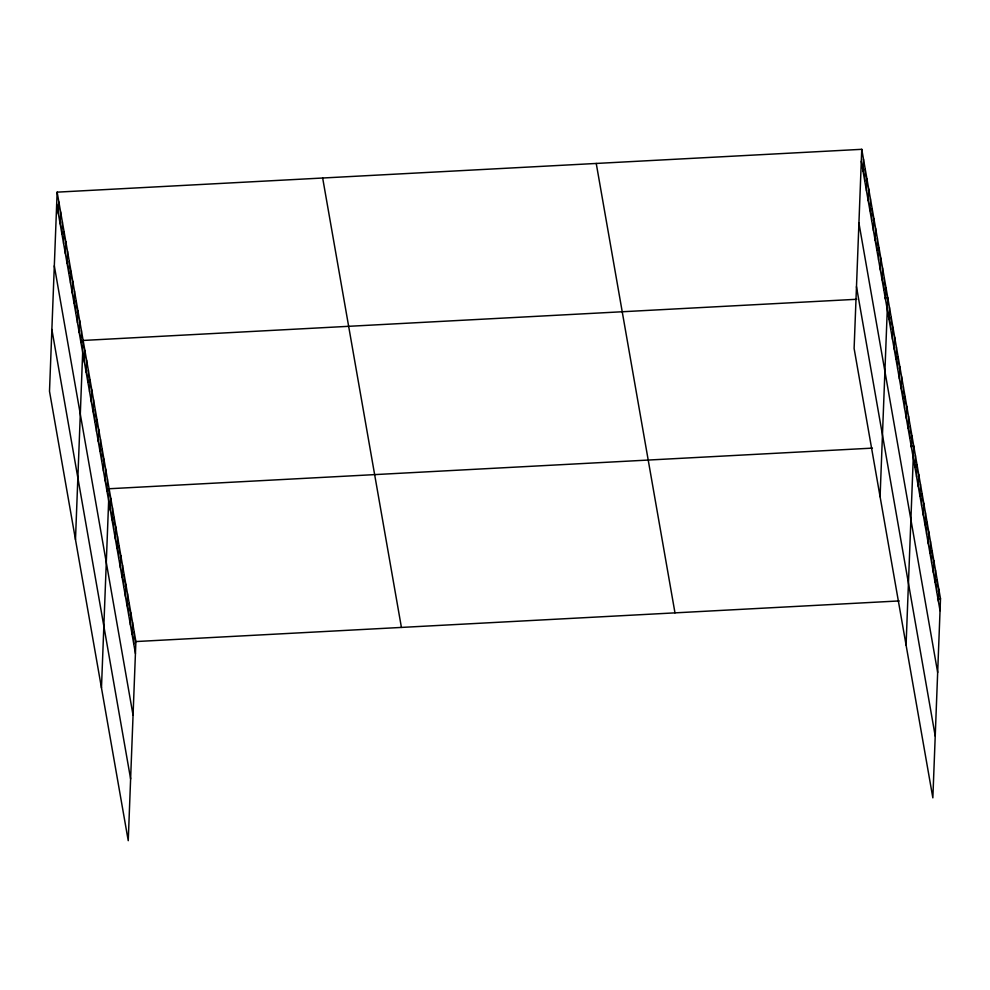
<?xml version="1.0" encoding="UTF-8"?>
<svg xmlns="http://www.w3.org/2000/svg" width="990" height="990" viewBox="0 0 990 990"><rect width="100%" height="100%" fill="white"/><g stroke="black" fill="none" stroke-linecap="round" stroke-linejoin="round"><path stroke-width="1.49" d="M57.148 192.147L49.5 391.273L128.242 840.683L135.89 641.557L57.148 192.147L861.758 149.317L940.5 598.727L932.852 797.853L854.11 348.443L861.758 149.317M58.422 213.988L58.88 202.034M60.155 223.876L60.613 211.922M61.887 233.764L62.345 221.81M63.62 243.651L64.078 231.697M65.352 253.539L65.81 241.585M67.085 263.427L67.543 251.472M68.817 273.302L69.275 261.36M70.55 283.19L71.008 271.248M72.282 293.077L72.74 281.135M74.015 302.965L74.473 291.023M75.747 312.852L76.205 300.898M77.48 322.74L77.938 310.786M79.212 332.628L79.67 320.673M80.945 342.515L81.403 330.561M75.487 539.575L83.135 340.449L856.758 299.277M84.41 362.291L84.868 350.336M86.142 372.178L86.6 360.224M87.875 382.066L88.333 370.111M89.607 391.953L90.065 379.999M91.34 401.841L91.798 389.887M93.072 411.729L93.53 399.774M94.805 421.616L95.263 409.662M96.537 431.504L96.995 419.55M98.27 441.392L98.728 429.437M100.002 451.267L100.46 439.325M101.735 461.154L102.193 449.213M103.467 471.042L103.925 459.1M105.2 480.93L105.658 468.988M106.932 490.817L107.39 478.863M101.475 687.877L109.123 488.751L872.425 448.124M110.335 510.258L110.793 498.304M112.006 519.812L112.464 507.858M113.677 529.353L114.147 517.411M115.36 538.907L115.818 526.952M117.03 548.46L117.488 536.506M118.701 558.001L119.159 546.059M120.372 567.555L120.83 555.6M122.055 577.108L122.513 565.154M123.725 586.662L124.183 574.707M125.396 596.203L125.854 584.261M127.067 605.756L127.524 593.802M128.737 615.31L129.207 603.356M130.42 624.851L130.878 612.909M132.091 634.404L132.549 622.45M133.761 643.958L134.219 632.004M863.033 171.159L863.49 159.204M864.765 181.046L865.223 169.092M866.498 190.934L866.955 178.98M868.23 200.822L868.688 188.867M869.962 210.709L870.42 198.755M871.695 220.597L872.153 208.643M873.428 230.484L873.885 218.53M875.16 240.372L875.618 228.418M876.893 250.26L877.35 238.305M878.625 260.135L879.083 248.193M880.357 270.022L880.815 258.081M882.09 279.91L882.548 267.968M883.823 289.798L884.28 277.856M885.555 299.685L886.013 287.731M880.085 496.745L887.745 297.619L884.788 297.78M889.02 319.461L889.478 307.506M890.74 329.348L891.21 317.394M892.473 339.236L892.943 327.282M894.205 349.124L894.675 337.169M895.938 359.011L896.408 347.057M897.67 368.899L898.14 356.945M899.403 378.786L899.873 366.832M901.135 388.674L901.605 376.72M902.868 398.562L903.338 386.607M904.6 408.449L905.07 396.495M906.333 418.337L906.803 406.383M908.065 428.225L908.535 416.27M909.798 438.1L910.268 426.158M911.53 447.987L911.988 436.046M906.073 645.059L913.721 445.933L910.775 446.082M914.946 467.429L915.404 455.474M916.616 476.982L917.074 465.028M918.287 486.523L918.745 474.581M919.957 496.077L920.415 484.122M921.628 505.63L922.098 493.676M923.311 515.184L923.769 503.229M924.982 524.725L925.44 512.783M926.652 534.278L927.11 522.324M928.323 543.832L928.781 531.878M930.006 553.373L930.464 541.431M931.677 562.926L932.135 550.972M933.347 572.48L933.805 560.526M935.018 582.033L935.476 570.079M936.688 591.575L937.159 579.633M938.371 601.128L938.829 589.174M135.89 641.557L899.192 600.93M937.555 598.888L940.5 598.727M861.3 161.271L940.042 610.682M858.924 223.035L937.666 672.445M856.474 286.679L935.228 736.09M596.24 163.449L674.982 612.86M322.666 178.014L401.42 627.425M56.69 204.101L135.432 653.511M54.314 265.865L133.068 715.275M51.876 329.509L130.618 778.907"/></g></svg>
